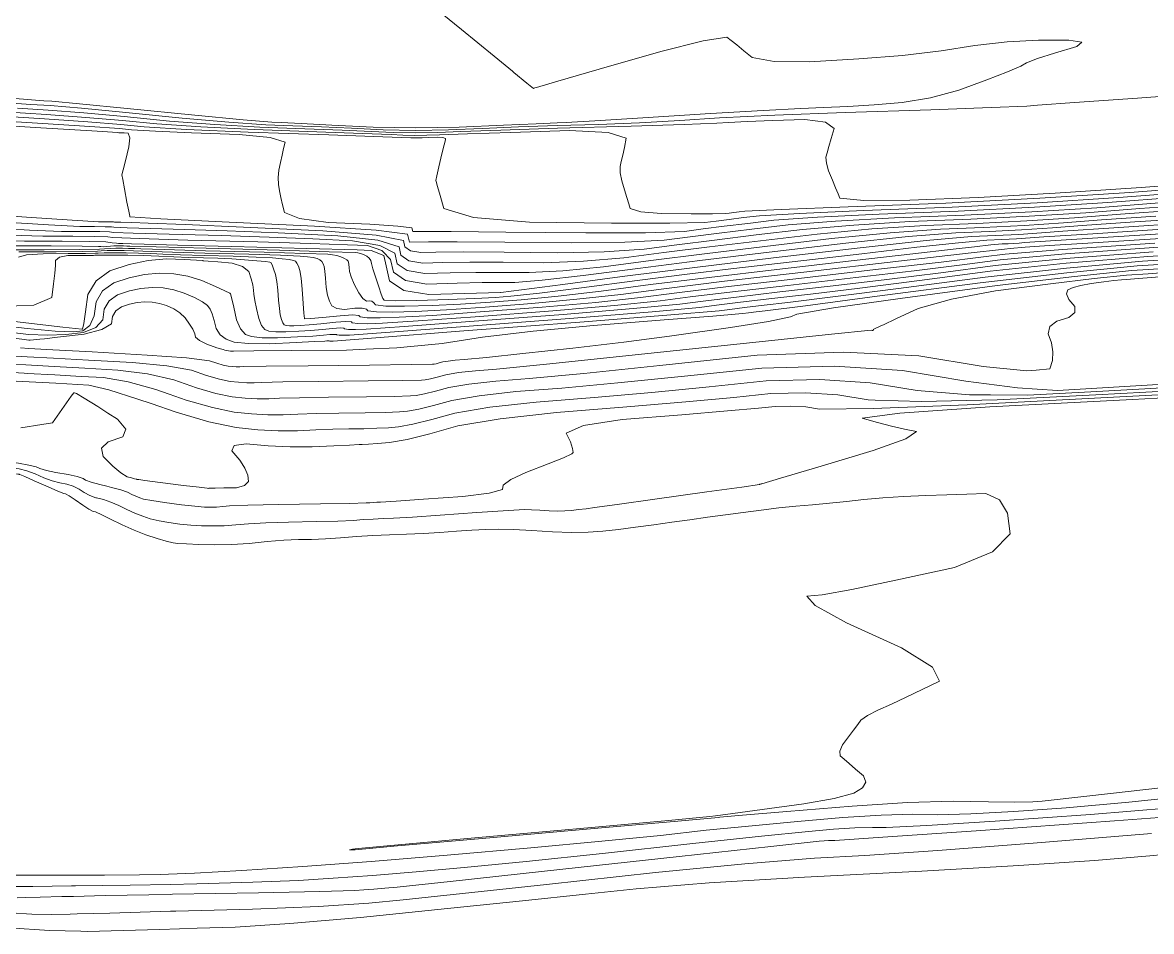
# Model space of a CAD drawing. Header units: inches. Extents: x 1337389 to 1347141, y 407035 to 414577.
# Drawn here: x 1345074 to 1345769, y 408722 to 409281 of the extents above; entities that cross this region are included whole.
import ezdxf

# ---------------------------------------------------------------- set-up
doc = ezdxf.new("R2010")
doc.units = ezdxf.units.IN
doc.header["$MEASUREMENT"] = 0
doc.layers.add('Topo', color=7, linetype='Continuous', lineweight=15, true_color=0x459900)

msp = doc.modelspace()

# ---------------------------------------------------------------- linework, layer by layer
at = {"layer": 'Topo'}
msp.add_line((1345104.106, 408749.5551, 730), (1345080.4029, 408749.3249, 730), dxfattribs=at)
for points, elevation in [([(1345255.8259, 409348.3272), (1345279.796, 409328.792), (1345315.999, 409299.238), (1345344.138, 409276.25), (1345364.213, 409259.8261), (1345375.4361, 409250.614)], 885), ([(1345375.4361, 409250.614), (1345376.2239, 409249.967), (1345384.2439, 409243.385), (1345388.2729, 409240.0821), (1345388.311, 409240.056), (1345388.632, 409240.1498), (1345389.2381, 409240.364), (1345390.1261, 409240.6982), (1345403.328, 409244.5359), (1345428.842, 409251.8791), (1345466.669, 409262.726), (1345492.8031, 409269.2898), (1345507.2441, 409271.5702), (1345509.9929, 409269.5669), (1345513.5281, 409266.8069), (1345517.8499, 409263.2901), (1345522.9581, 409259.0171), (1345536.4249, 409256.743), (1345558.252, 409256.4689), (1345588.4379, 409258.1929), (1345615.4239, 409260.4339), (1345639.21, 409263.1918), (1345659.7959, 409266.4667), (1345679.7529, 409268.6608), (1345699.0799, 409269.777), (1345717.779, 409269.8128), (1345725.6379, 409268.503), (1345722.657, 409265.848), (1345708.8351, 409261.847), (1345698.4709, 409258.4989), (1345691.564, 409255.8041), (1345688.1139, 409253.7609), (1345680.03, 409250.2901), (1345667.3118, 409245.389), (1345649.961, 409239.0601), (1345632.6101, 409234.394), (1345615.2609, 409231.3927), (1345597.9131, 409230.0561), (1345581.7259, 409229.0121), (1345566.7, 409228.2621), (1345552.8361, 409227.804), (1345529.706, 409226.599), (1345497.313, 409224.645), (1345455.654, 409221.942), (1345426.025, 409220.0859), (1345408.4252, 409219.0772), (1345402.8549, 409218.9139), (1345390.0318, 409218.3789), (1345369.958, 409217.4718), (1345342.632, 409216.1919), (1345315.908, 409215.7749), (1345289.7868, 409216.2201), (1345264.268, 409217.528), (1345245.3592, 409218.4669), (1345233.0581, 409219.0371), (1345227.3669, 409219.2381), (1345209.704, 409220.758), (1345180.0671, 409223.5949), (1345138.4571, 409227.7522), (1345109.1023, 409230.6222), (1345092.0031, 409232.2069), (1345087.158, 409232.507), (1345069.5261, 409233.869)], 885), ([(1345815.197, 409238.1641), (1345760.0311, 409234.1867), (1345721.0911, 409231.3699), (1345698.3759, 409229.711), (1345691.886, 409229.2111), (1345669.9998, 409228.2979), (1345632.7171, 409226.9731), (1345580.0379, 409225.2362), (1345536.7512, 409223.548), (1345502.8559, 409221.9089), (1345478.354, 409220.3199), (1345453.5447, 409219.012), (1345428.429, 409217.987), (1345403.006, 409217.2441), (1345379.1319, 409216.4241), (1345356.806, 409215.528), (1345336.029, 409214.5551), (1345315.7089, 409214.238), (1345295.848, 409214.5759), (1345276.4449, 409215.5711), (1345257.954, 409216.43), (1345240.3771, 409217.1539), (1345223.7121, 409217.742), (1345201.008, 409219.2931), (1345172.2649, 409221.8049), (1345137.481, 409225.28), (1345110.3538, 409227.8389), (1345090.882, 409229.4839), (1345079.067, 409230.214), (1345058.7991, 409231.7008)], 880), ([(1345808.6541, 409180.1589), (1345755.336, 409176.037), (1345699.789, 409172.518), (1345642.0139, 409169.6039), (1345582.0101, 409167.2941), (1345540.8189, 409165.613), (1345518.4409, 409164.5621), (1345514.8759, 409164.141), (1345511.654, 409163.749), (1345508.7739, 409163.388), (1345506.237, 409163.0561), (1345498.424, 409162.8992), (1345485.334, 409162.918), (1345466.9671, 409163.1111), (1345454.453, 409164.2081), (1345447.7928, 409166.2078), (1345446.986, 409169.112), (1345445.856, 409172.9279), (1345444.404, 409177.656), (1345442.6291, 409183.2979), (1345441.695, 409188.08), (1345441.6041, 409192.004), (1345442.3538, 409195.0681), (1345443.2461, 409199.004), (1345444.2811, 409203.812), (1345445.4569, 409209.4911), (1345434.1912, 409212.9251), (1345410.4829, 409214.1129), (1345374.333, 409213.057), (1345347.6731, 409212.2331), (1345330.502, 409211.641), (1345322.822, 409211.281), (1345315.3111, 409211.1639), (1345307.9701, 409211.2889), (1345300.7969, 409211.656), (1345283.145, 409212.356), (1345255.0138, 409213.3869), (1345216.402, 409214.7509), (1345183.618, 409216.363), (1345156.6601, 409218.225), (1345135.53, 409220.3351), (1345112.8571, 409222.2729), (1345088.642, 409224.038), (1345062.8858, 409225.629)], 870), ([(1345820.4769, 409183.651), (1345762.1509, 409179.141), (1345709.289, 409175.5969), (1345661.8921, 409173.0169), (1345619.9601, 409171.4029), (1345591.619, 409171.234), (1345576.8681, 409172.5101), (1345575.7078, 409175.2308), (1345574.1561, 409178.9609), (1345572.212, 409183.699), (1345569.8739, 409189.446), (1345568.5619, 409194.1679), (1345568.2749, 409197.8669), (1345569.012, 409200.5412), (1345570.1011, 409204.368), (1345571.541, 409209.347), (1345573.3309, 409215.4768), (1345567.9281, 409219.3471), (1345555.3301, 409220.9551), (1345535.538, 409220.303), (1345519.8951, 409219.709), (1345508.3999, 409219.173), (1345501.0539, 409218.6971), (1345481.0649, 409217.9382), (1345448.4329, 409216.897), (1345403.1581, 409215.5739), (1345368.232, 409214.47), (1345343.654, 409213.5841), (1345329.426, 409212.918), (1345315.5101, 409212.7011), (1345301.9091, 409212.933), (1345288.621, 409213.614), (1345270.55, 409214.3929), (1345247.6951, 409215.2711), (1345220.057, 409216.2469), (1345192.3131, 409217.828), (1345164.4621, 409220.015), (1345136.5051, 409222.8069), (1345111.6051, 409225.0559), (1345089.7621, 409226.761), (1345070.9759, 409227.9221)], 875), ([(1345312.0409, 409145.434), (1345310.922, 409150.3798), (1345291.63, 409152.894), (1345253.6059, 409155.4469), (1345196.8499, 409158.041), (1345158.9802, 409159.91), (1345139.9958, 409161.053), (1345139.8981, 409161.471), (1345139.311, 409164.505), (1345138.233, 409170.1532), (1345136.6661, 409178.4171), (1345135.6319, 409183.9809), (1345135.1328, 409186.8451), (1345135.167, 409187.0089), (1345135.8971, 409189.9339), (1345137.323, 409195.621), (1345139.446, 409204.07), (1345140.0089, 409209.732), (1345139.014, 409212.6078), (1345136.459, 409212.699), (1345134.5392, 409212.7797), (1345133.2531, 409212.8539), (1345132.6022, 409212.9189), (1345116.612, 409213.9239), (1345085.2821, 409215.868), (1345038.6131, 409218.7519)], 855), ([(1345314.0711, 409152.0039), (1345313.565, 409154.2431), (1345304.8309, 409155.3809), (1345287.617, 409156.537), (1345261.923, 409157.7121), (1345244.4191, 409160.0949), (1345235.1041, 409163.6861), (1345233.9799, 409168.487), (1345232.9851, 409172.9819), (1345232.119, 409177.1728), (1345231.382, 409181.0579), (1345231.2241, 409185.2452), (1345231.6449, 409189.734), (1345232.6451, 409194.525), (1345233.6319, 409198.9941), (1345234.606, 409203.1411), (1345235.5671, 409206.9657), (1345226.43, 409209.861), (1345207.196, 409211.8261), (1345177.8649, 409212.8621), (1345155.818, 409213.8011), (1345141.056, 409214.6441), (1345133.578, 409215.3908), (1345115.36, 409216.7069), (1345086.402, 409218.5909), (1345046.7039, 409221.0441)], 860), ([(1345796.8309, 409176.667), (1345748.521, 409172.932), (1345698.1911, 409169.744), (1345645.8429, 409167.1028), (1345591.475, 409165.0101), (1345551.9629, 409163.228), (1345527.3081, 409161.7588), (1345517.5081, 409160.6009), (1345508.651, 409159.5251), (1345500.7349, 409158.531), (1345493.761, 409157.6191), (1345472.283, 409157.1879), (1345436.2999, 409157.2391), (1345385.812, 409157.7709), (1345351.4149, 409160.786), (1345333.1059, 409166.284), (1345330.8879, 409174.2652), (1345329.3493, 409179.776), (1345328.489, 409182.8179), (1345328.309, 409183.3899), (1345328.8351, 409186.4092), (1345330.067, 409191.8771), (1345332.0042, 409199.792), (1345333.353, 409205.3469), (1345334.1151, 409208.5429), (1345334.2878, 409209.3798), (1345332.628, 409209.8861), (1345329.1353, 409210.061), (1345323.809, 409209.9061), (1345319.881, 409209.7837), (1345317.3508, 409209.6969), (1345316.2188, 409209.6439), (1345315.1119, 409209.627), (1345314.0311, 409209.645), (1345312.9741, 409209.699), (1345295.741, 409210.3189), (1345262.3317, 409211.5041), (1345212.7471, 409213.255), (1345174.9219, 409214.8981), (1345148.8582, 409216.4341), (1345134.5541, 409217.863), (1345114.109, 409219.4899), (1345087.5219, 409221.314), (1345054.7951, 409223.3372)], 865), ([(1345773.185, 409169.683), (1345734.8911, 409166.7219), (1345694.996, 409164.195), (1345653.5009, 409162.102), (1345610.405, 409160.443), (1345574.251, 409158.459), (1345545.0409, 409156.1519), (1345522.773, 409153.521), (1345502.645, 409151.076), (1345484.6569, 409148.817), (1345468.8089, 409146.744), (1345444.5481, 409145.5069), (1345411.8741, 409145.105), (1345370.7861, 409145.538), (1345341.4331, 409145.767), (1345323.8131, 409145.792), (1345312.0409, 409145.434)], 855), ([(1345785.0079, 409173.1749), (1345741.7059, 409169.827), (1345696.594, 409166.9689), (1345649.672, 409164.6031), (1345600.94, 409162.7258), (1345563.1069, 409160.844), (1345536.174, 409158.9557), (1345520.14, 409157.061), (1345505.6479, 409155.3), (1345492.6961, 409153.6739), (1345481.2851, 409152.1819), (1345457.2551, 409151.3599), (1345420.6049, 409151.2091), (1345371.3348, 409151.7278), (1345337.6, 409152.047), (1345319.4009, 409152.1661), (1345314.0711, 409152.0039)], 860), ([(1345797.004, 409168.7631), (1345761.3619, 409166.191), (1345728.076, 409163.6169), (1345693.399, 409161.421), (1345657.33, 409159.601), (1345619.87, 409158.1589), (1345585.396, 409156.0749), (1345553.907, 409153.3489), (1345525.4047, 409149.9811), (1345499.642, 409146.851), (1345476.6179, 409143.96), (1345456.333, 409141.3071), (1345431.841, 409139.654), (1345403.1429, 409139.0012), (1345370.238, 409139.3481), (1345345.2648, 409139.4867), (1345328.2249, 409139.418), (1345319.117, 409139.1411), (1345312.757, 409140.2311), (1345309.144, 409142.6899), (1345308.2781, 409146.5169), (1345291.457, 409149.8101), (1345258.6791, 409152.571), (1345209.9451, 409154.798), (1345174.1351, 409156.3722), (1345151.249, 409157.293), (1345141.288, 409157.561), (1345134.4051, 409157.7679), (1345130.6019, 409157.916), (1345129.879, 409158.0042), (1345127.978, 409158.0663), (1345124.9001, 409158.102), (1345120.6451, 409158.1129), (1345104.4621, 409159.0609), (1345076.352, 409160.945), (1345036.3139, 409163.7658)], 850), ([(1345784.077, 409165.1559), (1345749.539, 409162.6989), (1345721.2608, 409160.5129), (1345691.8011, 409158.6459), (1345661.1589, 409157.1009), (1345629.335, 409155.876), (1345596.5398, 409153.6911), (1345562.774, 409150.5461), (1345528.0371, 409146.4411), (1345496.6389, 409142.6269), (1345468.5791, 409139.1029), (1345443.8569, 409135.8701), (1345419.135, 409133.8012), (1345394.412, 409132.8969), (1345369.6891, 409133.158), (1345349.0969, 409133.2069), (1345332.637, 409133.043), (1345320.308, 409132.668), (1345311.6981, 409134.145), (1345306.8071, 409137.4729), (1345305.6351, 409142.6541), (1345292.6568, 409146.6652), (1345267.874, 409149.506), (1345231.2839, 409151.1779), (1345199.8989, 409152.481), (1345173.7201, 409153.414), (1345152.7449, 409153.9781), (1345138.2552, 409154.415), (1345130.2479, 409154.726), (1345128.7252, 409154.9101), (1345124.7229, 409155.0409), (1345118.2431, 409155.118), (1345109.2841, 409155.141), (1345089.9038, 409156.101), (1345060.1038, 409157.9979)], 845), ([(1345771.1501, 409161.5479), (1345737.716, 409159.207), (1345714.4461, 409157.4079), (1345690.2028, 409155.8718), (1345664.9879, 409154.6001), (1345638.7998, 409153.592), (1345607.6841, 409151.3059), (1345571.6411, 409147.7422), (1345530.669, 409142.9008), (1345493.6362, 409138.4019), (1345460.5389, 409134.246), (1345431.3809, 409130.433), (1345406.4279, 409127.9479), (1345385.6809, 409126.7931), (1345369.1399, 409126.968), (1345352.93, 409126.926), (1345337.0492, 409126.6689), (1345321.4989, 409126.1961), (1345310.6391, 409128.059), (1345304.4711, 409132.2569), (1345302.9918, 409138.79), (1345293.858, 409143.5189), (1345277.068, 409146.4411), (1345252.622, 409147.559), (1345225.6629, 409148.59), (1345196.1899, 409149.5349), (1345164.2032, 409150.395), (1345142.1041, 409151.0609), (1345129.8932, 409151.535), (1345127.5708, 409151.8172), (1345121.4679, 409152.016), (1345111.5851, 409152.1331), (1345097.922, 409152.1681), (1345078.1691, 409152.942), (1345052.3268, 409154.4528)], 840), ([(1345804.6191, 409160.9771), (1345758.2232, 409157.9401), (1345725.8931, 409155.715), (1345707.6311, 409154.3029), (1345688.606, 409153.0979), (1345668.817, 409152.1), (1345648.265, 409151.3079), (1345618.828, 409148.9221), (1345580.5069, 409144.9389), (1345533.3011, 409139.3609), (1345490.6329, 409134.178), (1345452.4999, 409129.389), (1345418.9052, 409124.9951), (1345393.7221, 409122.0961), (1345376.95, 409120.6901), (1345368.5918, 409120.7778), (1345356.762, 409120.646), (1345341.461, 409120.2951), (1345322.69, 409119.7239), (1345309.5811, 409121.972), (1345302.134, 409127.04), (1345300.349, 409134.927), (1345295.581, 409139.8361), (1345295.1072, 409140.3239), (1345295.0592, 409140.373), (1345286.2631, 409143.3771), (1345273.961, 409143.939), (1345251.4271, 409144.6991), (1345218.6602, 409145.6559), (1345175.6601, 409146.812), (1345145.9532, 409147.708), (1345129.5391, 409148.3447), (1345126.4158, 409148.7231), (1345118.2132, 409148.9909), (1345104.9269, 409149.1491), (1345086.56, 409149.1962), (1345066.4351, 409149.7819)], 835), ([(1345288.4666, 409140.4995), (1345296.26, 409137.2269), (1345297.7059, 409131.0638), (1345299.797, 409121.8229), (1345308.522, 409115.8859), (1345323.88, 409113.252), (1345345.8729, 409113.921), (1345360.594, 409114.366), (1345368.0431, 409114.5881), (1345368.2198, 409114.586), (1345381.0151, 409116.2431), (1345406.4289, 409119.558), (1345444.4611, 409124.5321), (1345487.6301, 409129.9529), (1345535.9339, 409135.8209), (1345589.3739, 409142.1359), (1345629.972, 409146.537), (1345657.73, 409149.0249), (1345672.6459, 409149.5989), (1345687.008, 409150.3242), (1345700.8159, 409151.1981), (1345714.0711, 409152.2229), (1345745.2959, 409154.3321), (1345794.492, 409157.5248)], 830), ([(1345056.5329, 409140.728), (1345087.335, 409140.8249), (1345108.918, 409140.9901), (1345121.282, 409141.2231), (1345124.426, 409141.5231), (1345127.8269, 409141.7168), (1345131.4849, 409141.804), (1345135.3997, 409141.784), (1345139.242, 409141.714), (1345143.0122, 409141.5951), (1345146.71, 409141.424), (1345161.2109, 409140.9859), (1345186.5171, 409140.278), (1345222.6271, 409139.3021), (1345247.6999, 409138.5671), (1345261.737, 409138.0728), (1345264.736, 409137.82), (1345267.4419, 409137.317), (1345269.855, 409136.5629), (1345271.9759, 409135.5602), (1345273.4651, 409134.6531), (1345274.3249, 409133.8431), (1345274.5541, 409133.1299), (1345274.762, 409131.8429), (1345274.9491, 409129.9828), (1345275.1149, 409127.5491), (1345276.169, 409124.146), (1345278.1109, 409119.7741), (1345280.941, 409114.4319), (1345283.434, 409110.9349), (1345285.5921, 409109.2829), (1345287.412, 409109.474), (1345288.946, 409109.147), (1345290.1919, 409108.2999), (1345291.1516, 409106.9329), (1345297.4231, 409106.192), (1345309.0071, 409106.076), (1345325.9032, 409106.585), (1345343.502, 409107.4139), (1345361.804, 409108.5621), (1345380.809, 409110.029), (1345403.562, 409112.326), (1345430.0638, 409115.4521), (1345460.3142, 409119.408), (1345496.3341, 409123.8509), (1345538.1229, 409128.782), (1345585.6809, 409134.199), (1345621.8061, 409138.3341), (1345646.4981, 409141.1839), (1345659.757, 409142.7509), (1345669.8109, 409143.8419), (1345676.66, 409144.4579), (1345680.3039, 409144.5979), (1345683.8132, 409144.7751), (1345687.187, 409144.9891), (1345690.4251, 409145.2389), (1345719.4419, 409147.116), (1345774.2379, 409150.6201)], 820), ([(1345810.6761, 409150.1321), (1345761.182, 409146.9869), (1345726.1891, 409144.77), (1345705.6971, 409143.4821), (1345690.862, 409142.469), (1345681.6849, 409141.732), (1345678.164, 409141.27), (1345655.826, 409138.6851), (1345614.6691, 409133.9759), (1345554.6939, 409127.144), (1345505.9509, 409121.444), (1345468.439, 409116.8749), (1345442.1592, 409113.4382), (1345415.101, 409110.4109), (1345387.267, 409107.7921), (1345358.656, 409105.5829), (1345334.8212, 409103.9668), (1345315.7629, 409102.944), (1345301.482, 409102.5131), (1345291.69, 409102.612), (1345286.389, 409103.2381), (1345285.5779, 409104.3932), (1345282.9231, 409104.9399), (1345278.424, 409104.88), (1345272.081, 409104.2122), (1345267.352, 409104.7091), (1345264.2391, 409106.3729), (1345262.74, 409109.202), (1345261.612, 409112.9708), (1345260.8551, 409117.6811), (1345260.47, 409123.3309), (1345260.035, 409127.65), (1345259.552, 409130.6369), (1345259.0211, 409132.294), (1345258.1371, 409133.6491), (1345256.9, 409134.7018), (1345255.3119, 409135.4532), (1345252.7498, 409136.081), (1345249.215, 409136.5858), (1345244.7061, 409136.9661), (1345232.6841, 409137.463), (1345213.1479, 409138.0781), (1345186.0979, 409138.809), (1345166.217, 409139.3808), (1345153.505, 409139.7952), (1345147.961, 409140.0501), (1345142.308, 409140.23), (1345136.5461, 409140.335), (1345130.6759, 409140.3639), (1345125.978, 409140.3089), (1345122.452, 409140.1692), (1345120.098, 409139.9441), (1345110.8421, 409139.7701), (1345094.6829, 409139.646), (1345071.6219, 409139.5739)], 815), ([(1345374.35, 409112.2659), (1345392.022, 409114.2409), (1345417.9688, 409117.4661), (1345452.189, 409121.9408), (1345482.804, 409125.8129), (1345509.8141, 409129.083), (1345533.218, 409131.7491), (1345560.076, 409134.856), (1345590.387, 409138.4051), (1345624.151, 409142.394), (1345649.754, 409145.1729), (1345667.1949, 409146.7408), (1345676.4748, 409147.098), (1345685.411, 409147.5491), (1345694.0009, 409148.0931), (1345702.2479, 409148.731), (1345732.3688, 409150.724), (1345784.365, 409154.0719)], 825), ([(1345054.7, 409146.6229), (1345075.1992, 409146.223), (1345098.2699, 409146.1642), (1345114.9549, 409145.966), (1345125.2549, 409145.6308), (1345129.1689, 409145.157), (1345131.781, 409144.8411), (1345133.1044, 409144.6834), (1345135.7329, 409144.6132), (1345140.9559, 409144.4709), (1345148.7878, 409144.26), (1345169.401, 409143.705), (1345202.794, 409142.8069), (1345248.968, 409141.5669), (1345279.8029, 409140.7369), (1345288.4666, 409140.4995)], 830), ([(1345059.8531, 409105.9611), (1345080.86, 409106.8609), (1345091.9501, 409111.4751), (1345093.1211, 409119.803), (1345093.8937, 409126.3669), (1345094.2679, 409131.168), (1345094.2441, 409134.2043), (1345096.755, 409136.2361), (1345101.799, 409137.264), (1345109.3781, 409137.2881), (1345114.6881, 409137.3291), (1345117.73, 409137.3859), (1345118.504, 409137.4602), (1345122.2799, 409137.4929), (1345129.0581, 409137.485), (1345138.8391, 409137.4351), (1345148.4381, 409137.2609), (1345157.8571, 409136.961), (1345167.094, 409136.5359), (1345176.2291, 409136.172), (1345185.2601, 409135.8701), (1345194.188, 409135.629), (1345202.65, 409135.256), (1345210.644, 409134.7518), (1345218.1719, 409134.1171), (1345223.3651, 409133.6109), (1345226.2237, 409133.2341), (1345226.75, 409132.9849), (1345227.4789, 409131.6389), (1345228.4121, 409129.1938), (1345229.549, 409125.6522), (1345230.4472, 409121.2389), (1345231.1061, 409115.9551), (1345231.527, 409109.8001), (1345232.0212, 409104.7459), (1345232.5891, 409100.7939), (1345233.2311, 409097.9429), (1345234.037, 409095.9111), (1345235.007, 409094.6979), (1345236.1411, 409094.3029), (1345238.1379, 409094.0981), (1345240.9978, 409094.081), (1345244.7219, 409094.254), (1345250.2479, 409094.69), (1345257.576, 409095.3891), (1345266.7059, 409096.35), (1345272.9641, 409096.7469), (1345276.35, 409096.5801), (1345276.864, 409095.8482), (1345280.225, 409095.4511), (1345286.431, 409095.388), (1345295.4839, 409095.6609), (1345317.4609, 409097.0742), (1345352.3609, 409099.6269), (1345400.184, 409103.319), (1345438.1801, 409106.5802), (1345466.3491, 409109.4099), (1345484.6901, 409111.8088), (1345510.8689, 409114.9968), (1345544.8871, 409118.9749), (1345586.743, 409123.7429), (1345622.4609, 409127.9479), (1345652.042, 409131.5882), (1345675.4849, 409134.6642), (1345715.7471, 409138.2631), (1345772.8269, 409142.3851)], 805), ([(1345063.8369, 409143.2511), (1345091.6119, 409143.1789), (1345110.59, 409143.076), (1345120.7721, 409142.9401), (1345122.158, 409142.7722), (1345123.8369, 409142.7327), (1345125.8071, 409142.8211), (1345128.0711, 409143.0371), (1345130.233, 409143.1779), (1345132.2939, 409143.244), (1345134.254, 409143.2339), (1345136.177, 409143.1989), (1345138.0641, 409143.1389), (1345139.9151, 409143.0539), (1345156.2061, 409142.59), (1345186.936, 409141.7482), (1345232.1071, 409140.526), (1345262.7169, 409139.67), (1345278.7678, 409139.1799), (1345280.257, 409139.0539), (1345281.9252, 409138.651), (1345283.7709, 409137.9711), (1345285.7941, 409137.0128), (1345287.2819, 409135.7631), (1345288.2339, 409134.2199), (1345288.65, 409132.3838), (1345289.6001, 409129.0729), (1345291.0841, 409124.2861), (1345293.102, 409118.0231), (1345294.6581, 409113.547), (1345295.7529, 409110.8571), (1345296.3882, 409109.954), (1345303.314, 409109.548), (1345316.5319, 409109.6381), (1345336.042, 409110.2262), (1345352.1819, 409110.8599), (1345364.951, 409111.5401), (1345374.35, 409112.2659)], 825), ([(1345071.4071, 409136.299), (1345076.5019, 409137.6958), (1345086.71, 409138.4191), (1345102.0302, 409138.467), (1345112.7649, 409138.5489), (1345118.914, 409138.6652), (1345120.478, 409138.8141), (1345124.1291, 409138.901), (1345129.8673, 409138.9239), (1345137.6929, 409138.885), (1345145.3729, 409138.7449), (1345152.9091, 409138.5051), (1345160.2991, 409138.166), (1345171.2231, 409137.7771), (1345185.6792, 409137.339), (1345203.6679, 409136.8528), (1345217.667, 409136.3601), (1345227.6749, 409135.8591), (1345233.6929, 409135.3509), (1345238.057, 409134.8463), (1345240.768, 409134.3441), (1345241.825, 409133.8431), (1345242.808, 409132.6439), (1345243.7161, 409130.7439), (1345244.5507, 409128.145), (1345245.309, 409123.4559), (1345245.99, 409116.6779), (1345246.5962, 409107.8119), (1345247.0551, 409101.795), (1345247.369, 409098.629), (1345247.5359, 409098.3131), (1345251.2699, 409098.4841), (1345258.5699, 409099.141), (1345269.4359, 409100.2861), (1345276.9012, 409100.7342), (1345280.9639, 409100.486), (1345281.6269, 409099.5429), (1345285.9571, 409099.031), (1345293.9561, 409098.9511), (1345305.624, 409099.3021), (1345326.141, 409100.5201), (1345355.508, 409102.6049), (1345393.726, 409105.5562), (1345426.641, 409108.4961), (1345454.2543, 409111.4239), (1345476.5639, 409114.3421), (1345508.4099, 409118.2199), (1345549.7909, 409123.0601), (1345600.7061, 409128.8601), (1345639.1429, 409133.316), (1345665.1031, 409136.4289), (1345678.5851, 409138.1978), (1345713.7321, 409141.0221), (1345770.5429, 409144.8989)], 810), ([(1345769.567, 409139.5219), (1345715.915, 409135.3891), (1345672.386, 409131.13), (1345638.9811, 409126.747), (1345605.779, 409122.5791), (1345572.78, 409118.627), (1345539.9833, 409114.8908), (1345513.3279, 409111.7741), (1345492.8151, 409109.276), (1345478.4441, 409107.3959), (1345449.7201, 409104.665), (1345406.6429, 409101.0831), (1345349.213, 409096.6481), (1345308.7801, 409093.627), (1345285.3449, 409092.0203), (1345278.9061, 409091.8261), (1345274.4919, 409091.8702), (1345272.1019, 409092.153), (1345271.736, 409092.6729), (1345269.3279, 409092.7921), (1345264.877, 409092.51), (1345258.3838, 409091.8261), (1345251.3941, 409091.2469), (1345243.9071, 409090.7724), (1345235.923, 409090.401), (1345229.7899, 409090.436), (1345225.5092, 409090.8761), (1345223.078, 409091.7219), (1345220.9979, 409094.323), (1345219.2698, 409098.6799), (1345217.8939, 409104.792), (1345216.918, 409109.7299), (1345216.341, 409113.494), (1345216.1642, 409116.0842), (1345215.575, 409119.2769), (1345214.5751, 409123.075), (1345213.1621, 409127.4761), (1345209.276, 409130.6531), (1345202.9161, 409132.6053), (1345194.0831, 409133.3338), (1345188.1349, 409133.8458), (1345185.073, 409134.14), (1345184.8959, 409134.2178), (1345181.101, 409134.4359), (1345173.6871, 409134.7949), (1345162.656, 409135.2941), (1345151.3111, 409134.306), (1345139.651, 409131.83), (1345127.6769, 409127.8661), (1345119.2008, 409121.688), (1345114.2231, 409113.2971), (1345112.743, 409102.691), (1345111.6201, 409095.6041), (1345110.8532, 409092.0359), (1345110.444, 409091.9861), (1345098.7992, 409093.2961), (1345075.9182, 409095.9661), (1345041.8019, 409099.995)], 800), ([(1345819.9622, 409140.0308), (1345766.3071, 409136.6593), (1345716.0819, 409132.514), (1345669.2861, 409127.596), (1345625.9199, 409121.906), (1345589.0968, 409117.2099), (1345558.8161, 409113.5111), (1345535.0789, 409110.8069), (1345515.7869, 409108.551), (1345500.94, 409106.7419), (1345490.5389, 409105.382), (1345461.2591, 409102.7501), (1345413.1011, 409098.846), (1345346.0649, 409093.6701), (1345300.1, 409090.181), (1345275.2051, 409088.3791), (1345271.381, 409088.263), (1345268.7588, 409088.2899), (1345267.339, 409088.4572), (1345267.1218, 409088.767), (1345265.692, 409088.837), (1345263.048, 409088.67), (1345259.192, 409088.263), (1345252.5388, 409087.8031), (1345243.0909, 409087.289), (1345230.8479, 409086.7198), (1345221.4431, 409086.774), (1345214.877, 409087.4491), (1345211.1491, 409088.7458), (1345208.0839, 409092.1829), (1345205.683, 409097.7599), (1345203.945, 409105.4771), (1345202.6768, 409110.7729), (1345201.878, 409113.649), (1345201.5469, 409114.104), (1345198.5169, 409115.642), (1345192.786, 409118.2618), (1345184.3551, 409121.9659), (1345175.778, 409124.5689), (1345167.0552, 409126.071), (1345158.186, 409126.4721), (1345149.0639, 409125.677), (1345139.689, 409123.6871), (1345130.0621, 409120.5001), (1345123.2471, 409115.533), (1345119.2441, 409108.786), (1345118.0538, 409100.2589), (1345115.3651, 409094.343), (1345111.177, 409091.0389), (1345105.4899, 409090.347), (1345094.041, 409090.79), (1345076.8289, 409092.368), (1345053.855, 409095.0818)], 795), ([(1345065.907, 409090.168), (1345077.7401, 409088.77), (1345089.2831, 409088.283), (1345100.537, 409088.707), (1345111.501, 409090.042), (1345119.1108, 409093.0821), (1345123.3658, 409097.826), (1345124.266, 409104.2751), (1345127.293, 409109.3769), (1345132.447, 409113.134), (1345139.7272, 409115.5439), (1345146.817, 409117.0489), (1345153.7159, 409117.65), (1345160.4229, 409117.347), (1345167.02, 409116.2111), (1345173.5061, 409114.242), (1345179.882, 409111.442), (1345184.6451, 409108.8679), (1345187.795, 409106.5221), (1345189.3331, 409104.4041), (1345190.727, 409101.3501), (1345191.978, 409097.3631), (1345193.0859, 409092.441), (1345195.5001, 409088.5771), (1345199.2199, 409085.7708), (1345204.2451, 409084.0219), (1345213.096, 409083.112), (1345225.7731, 409083.0398), (1345242.2763, 409083.8061), (1345253.685, 409084.3601), (1345259.999, 409084.7011), (1345261.219, 409084.8291), (1345262.0559, 409084.8821), (1345262.508, 409084.8601), (1345262.5769, 409084.762), (1345263.0259, 409084.709), (1345263.8559, 409084.7011), (1345265.0659, 409084.7369), (1345291.42, 409086.734), (1345342.918, 409090.6909), (1345419.5599, 409096.609), (1345472.7979, 409100.8351), (1345502.6339, 409103.368), (1345509.065, 409104.209), (1345518.2459, 409105.327), (1345530.1749, 409106.7219), (1345544.8529, 409108.3938), (1345572.4139, 409111.842), (1345612.8589, 409117.0641), (1345666.1871, 409124.062), (1345716.2491, 409129.639), (1345763.0469, 409133.7961), (1345806.58, 409136.5321)], 790), ([(1345793.197, 409133.0333), (1345759.787, 409130.9328), (1345716.417, 409126.765), (1345663.087, 409120.528), (1345599.7981, 409112.2229), (1345555.732, 409106.4732), (1345530.89, 409103.278), (1345525.271, 409102.638), (1345520.7051, 409102.1039), (1345517.1909, 409101.6759), (1345514.7289, 409101.3539), (1345498.604, 409100.0209), (1345468.8151, 409097.6769), (1345425.364, 409094.322), (1345388.0891, 409090.8021), (1345356.9899, 409087.116), (1345332.0671, 409083.2639), (1345304.1767, 409080.6131), (1345285.2941, 409079.726)], 785), ([(1345779.815, 409129.5341), (1345756.5271, 409128.0701), (1345721.1259, 409124.486), (1345673.6131, 409118.7822), (1345613.9881, 409110.958), (1345572.9381, 409105.1419), (1345550.463, 409101.3349), (1345546.5621, 409099.5371), (1345532.9112, 409096.7561), (1345509.5099, 409092.9919), (1345476.3578, 409088.2448), (1345475.0761, 409088.0767)], 780), ([(1345802.76, 409128.8801), (1345766.4331, 409126.0351), (1345753.267, 409125.207), (1345733.252, 409123.181), (1345706.39, 409119.9561), (1345672.6799, 409115.533), (1345645.5849, 409110.4521), (1345625.1037, 409104.716), (1345611.238, 409098.3231), (1345603.6181, 409094.7849)], 775), ([(1345786.611, 409125.2881), (1345753.0509, 409122.5361), (1345750.007, 409122.3441), (1345745.378, 409121.8761), (1345739.1672, 409121.1299), (1345731.3721, 409120.1069), (1345725.106, 409118.9321), (1345720.37, 409117.6063), (1345717.1641, 409116.1268), (1345716.2728, 409113.6849), (1345717.6991, 409110.278), (1345721.441, 409105.9071), (1345721.454, 409102.237), (1345717.7369, 409099.2679), (1345710.2919, 409097.0012), (1345706.033, 409093.6201), (1345704.9621, 409089.124), (1345707.0779, 409083.5139), (1345707.961, 409078.05), (1345707.6091, 409072.7299), (1345706.0237, 409067.556), (1345697.6151, 409066.8241)], 770), ([(1345197.5151, 409079.439), (1345193.613, 409080.5951), (1345187.2909, 409082.795), (1345182.9162, 409084.9699), (1345180.49, 409087.1221), (1345180.011, 409089.249), (1345178.7771, 409091.928), (1345176.7869, 409095.1589), (1345174.0429, 409098.9411), (1345170.773, 409102.095), (1345166.978, 409104.6209), (1345162.657, 409106.5189), (1345158.262, 409107.853), (1345153.791, 409108.6229), (1345149.2449, 409108.8281), (1345144.5702, 409108.4209), (1345139.766, 409107.4011), (1345134.8311, 409105.7671), (1345131.3391, 409103.2219), (1345129.288, 409099.7642), (1345128.678, 409095.3939), (1345122.857, 409091.8209), (1345111.826, 409089.0457), (1345095.583, 409087.0681), (1345087.4281, 409086.1159)], 785), ([(1345603.6181, 409094.7849), (1345602.0118, 409094.04), (1345597.4261, 409091.867), (1345597.4799, 409091.8041), (1345597.4799, 409091.7511), (1345597.4269, 409091.708), (1345597.3189, 409091.6761), (1345597.258, 409091.6269), (1345597.2428, 409091.5619), (1345597.273, 409091.4819), (1345597.2859, 409091.4028), (1345597.2809, 409091.326), (1345597.258, 409091.2521), (1345597.0529, 409091.2337), (1345596.6668, 409091.273), (1345596.0981, 409091.3691), (1345571.6259, 409088.8821), (1345523.2509, 409083.8151), (1345450.973, 409076.1652), (1345398.4442, 409070.7229), (1345365.6619, 409067.489), (1345352.6268, 409066.461), (1345342.2001, 409065.2909), (1345334.379, 409063.9771), (1345329.165, 409062.5199), (1345324.9431, 409061.489), (1345321.7139, 409060.8831), (1345319.477, 409060.7028), (1345307.7761, 409060.4682), (1345286.612, 409060.178), (1345255.9831, 409059.8341), (1345234.0999, 409059.5299), (1345220.961, 409059.267), (1345216.5681, 409059.0451), (1345211.895, 409059.0639), (1345206.943, 409059.323), (1345201.7111, 409059.823), (1345195.1471, 409061.2241), (1345187.2498, 409063.5261), (1345178.0211, 409066.7292), (1345162.838, 409069.3731), (1345141.7002, 409071.4579), (1345114.6072, 409072.9841), (1345092.9989, 409074.1952), (1345076.876, 409075.0928), (1345066.238, 409075.6771)], 775), ([(1345087.4281, 409086.1159), (1345084.5251, 409085.7771), (1345078.6508, 409085.172), (1345077.9599, 409085.2541), (1345057.2171, 409088.2169), (1345045.525, 409089.892)], 785), ([(1345475.0761, 409088.0767), (1345444.0261, 409083.9971), (1345412.513, 409080.2501), (1345381.8181, 409077.0011), (1345359.531, 409074.6921), (1345345.6499, 409073.3211), (1345340.1751, 409072.89), (1345335.795, 409072.398), (1345332.51, 409071.846), (1345330.3198, 409071.234), (1345328.5471, 409070.801), (1345327.1911, 409070.5471), (1345326.251, 409070.4711), (1345313.0281, 409070.279), (1345287.5212, 409069.9701), (1345249.7299, 409069.5459), (1345223.828, 409069.227), (1345209.813, 409069.013), (1345207.6869, 409068.9061), (1345205.4249, 409068.915), (1345203.0279, 409069.04), (1345200.4959, 409069.282), (1345197.3189, 409069.9612), (1345193.4971, 409071.075), (1345189.0299, 409072.6251), (1345174.7641, 409074.2939), (1345150.6991, 409076.0821), (1345116.834, 409077.9891), (1345092.542, 409079.3551), (1345077.8209, 409080.1791), (1345072.6722, 409080.461)], 780), ([(1345285.2941, 409079.726), (1345273.319, 409079.163), (1345239.494, 409078.9119), (1345216.307, 409078.716), (1345203.7581, 409078.573), (1345201.846, 409078.4842), (1345198.4651, 409079.1579), (1345197.5151, 409079.439)], 785), ([(1345697.6151, 409066.8241), (1345691.796, 409066.318), (1345664.925, 409069.0169), (1345625.4112, 409075.6541), (1345579.1091, 409077.9661), (1345526.02, 409075.953), (1345466.143, 409069.616), (1345419.3611, 409064.8511), (1345385.673, 409061.656), (1345365.0801, 409060.0329), (1345348.605, 409058.1831), (1345336.2481, 409056.108), (1345328.009, 409053.8061), (1345321.3389, 409052.176), (1345316.2371, 409051.2191), (1345312.703, 409050.9339), (1345302.5238, 409050.6558), (1345285.7019, 409050.3862), (1345262.2359, 409050.1219), (1345244.372, 409049.8339), (1345232.1099, 409049.521), (1345225.4499, 409049.1838), (1345218.3659, 409049.213), (1345210.858, 409049.6061), (1345202.9261, 409050.364), (1345192.9751, 409052.4881), (1345181.0029, 409055.9779), (1345167.0121, 409060.8339), (1345150.9119, 409064.452), (1345132.7009, 409066.834), (1345112.3799, 409067.9778), (1345093.4558, 409069.0359), (1345075.9309, 409070.0069), (1345059.8039, 409070.8918)], 770), ([(1345053.3701, 409066.1081), (1345074.986, 409064.922), (1345076.8032, 409064.8219)], 765), ([(1345076.8032, 409064.8219), (1345093.914, 409063.877), (1345110.1519, 409062.9731), (1345123.7022, 409062.21), (1345138.9851, 409059.5319), (1345148.68, 409056.9152)], 765), ([(1345164.2061, 409052.092), (1345174.7571, 409048.43), (1345190.8029, 409043.7521), (1345204.141, 409040.9051), (1345214.7729, 409039.889), (1345224.8361, 409039.3619), (1345234.3309, 409039.3241), (1345243.2582, 409039.7749), (1345254.6439, 409040.1372), (1345268.489, 409040.41), (1345284.793, 409040.5931), (1345297.2731, 409040.8449), (1345305.9279, 409041.166), (1345310.7589, 409041.5562), (1345317.7349, 409042.864), (1345326.8539, 409045.092), (1345338.1161, 409048.2389), (1345355.009, 409051.0759), (1345377.532, 409053.6051), (1345405.6849, 409055.824), (1345440.2791, 409058.978), (1345481.313, 409063.067), (1345528.7878, 409068.092), (1345573.448, 409069.256), (1345615.293, 409066.5609), (1345654.3219, 409060.006), (1345686.1371, 409055.9341), (1345698.1662, 409055.1568)], 765), ([(1345046.9361, 409061.3239), (1345074.0421, 409059.836), (1345094.3711, 409058.7171), (1345107.9251, 409057.9671), (1345114.7031, 409057.5851), (1345127.059, 409054.6111), (1345144.9951, 409049.0431), (1345153.0392, 409046.2509)], 760), ([(1345153.0392, 409046.2509), (1345168.51, 409040.8821), (1345188.6311, 409035.0161), (1345205.3561, 409031.4459), (1345218.6869, 409030.1721), (1345231.306, 409029.5111), (1345243.2121, 409029.4632), (1345254.406, 409030.0289), (1345264.916, 409030.4411), (1345274.7421, 409030.6979), (1345283.884, 409030.8011), (1345292.0211, 409031.0341), (1345299.154, 409031.398), (1345305.2821, 409031.8921), (1345314.131, 409033.552), (1345325.6981, 409036.3779), (1345339.9849, 409040.369), (1345361.4138, 409043.9689), (1345389.9849, 409047.1761), (1345425.6971, 409049.991), (1345461.197, 409053.1051), (1345496.4831, 409056.518), (1345531.5571, 409060.23), (1345564.551, 409061.0899), (1345595.465, 409059.0991), (1345624.299, 409054.257), (1345656.5389, 409051.697), (1345669.447, 409051.5969)], 760), ([(1345698.1662, 409055.1568), (1345710.7369, 409054.345), (1345728.1239, 409055.2391), (1345748.736, 409056.484), (1345772.575, 409058.0799)], 765), ([(1345073.013, 409031.3389), (1345085.8911, 409033.378), (1345092.3289, 409034.3972), (1345093.7869, 409036.4499), (1345096.704, 409040.556), (1345101.0801, 409046.7153), (1345104.0051, 409050.831), (1345105.479, 409052.9059), (1345105.5029, 409052.9378), (1345105.5371, 409052.9589), (1345105.581, 409052.9682), (1345105.6372, 409052.965), (1345105.688, 409052.9622), (1345105.9641, 409052.8721), (1345106.4792, 409052.6939), (1345107.2479, 409052.4269), (1345111.829, 409049.6581), (1345120.222, 409044.3859), (1345126.4962, 409040.3888)], 755), ([(1345817.4809, 409051.9919), (1345756.8927, 409048.8361), (1345669.1311, 409044.325), (1345613.715, 409040.4599), (1345590.6449, 409037.2379), (1345599.9199, 409034.6611), (1345608.5561, 409032.4299), (1345616.5551, 409030.544), (1345623.9141, 409029.0049), (1345617.4788, 409024.601), (1345597.2491, 409017.3328), (1345563.2251, 409007.2), (1345540.397, 409000.4079), (1345528.7649, 408996.9571), (1345528.3299, 408996.846), (1345527.9622, 408996.7342), (1345527.6611, 408996.622), (1345527.4271, 408996.5081), (1345516.571, 408994.9468), (1345495.092, 408991.939), (1345462.9912, 408987.4819), (1345439.9138, 408984.2741), (1345425.8601, 408982.314), (1345420.8289, 408981.6029), (1345416.1291, 408981.017), (1345411.7599, 408980.5569), (1345407.722, 408980.222), (1345403.109, 408980.141), (1345397.9211, 408980.314), (1345392.1601, 408980.7421), (1345387.165, 408980.9919), (1345382.9371, 408981.0631), (1345379.4771, 408980.9571), (1345369.6692, 408980.3439), (1345353.514, 408979.2242), (1345331.0101, 408977.5981), (1345313.9, 408976.444), (1345302.1812, 408975.7631), (1345295.8541, 408975.5539), (1345289.6451, 408975.256), (1345283.5509, 408974.8681), (1345277.5749, 408974.3909), (1345267.9181, 408973.98), (1345254.582, 408973.6362), (1345237.5659, 408973.359), (1345223.6759, 408972.9252), (1345212.9111, 408972.334), (1345205.271, 408971.5869), (1345197.934, 408971.1421), (1345190.8979, 408970.9989), (1345184.1651, 408971.1569), (1345177.4341, 408971.5491), (1345170.7049, 408972.175), (1345163.9791, 408973.0338), (1345157.943, 408974.113), (1345152.598, 408975.4121), (1345147.9429, 408976.93), (1345143.1517, 408978.797), (1345138.2238, 408981.0129), (1345133.16, 408983.578), (1345128.3342, 408985.6308), (1345123.7471, 408987.171), (1345119.399, 408988.1991), (1345119.146, 408988.2909)], 745), ([(1345796.2199, 409052.9059), (1345737.477, 409049.808), (1345655.086, 409045.574), (1345597.345, 409043.224), (1345564.2519, 409042.758), (1345555.809, 409044.1758), (1345546.7561, 409044.7589), (1345537.0938, 409044.5071), (1345526.8229, 409043.42), (1345507.69, 409041.7269), (1345479.6952, 409039.4279), (1345442.837, 409036.5219), (1345419.105, 409032.764), (1345408.498, 409028.152), (1345411.0169, 409022.6869), (1345412.4319, 409018.7239), (1345412.7419, 409016.2631), (1345411.947, 409015.304), (1345406.8311, 409012.919), (1345397.393, 409009.1051), (1345383.6339, 409003.8649), (1345374.3711, 408999.516), (1345369.6059, 408996.058), (1345369.3371, 408993.4923), (1345361.089, 408991.1981), (1345344.8627, 408989.1759), (1345320.6569, 408987.427), (1345303.7727, 408986.236), (1345294.2111, 408985.6029), (1345291.972, 408985.5301), (1345289.7731, 408985.4241), (1345287.616, 408985.287), (1345285.501, 408985.1181), (1345275.4229, 408984.8639), (1345257.383, 408984.5249), (1345231.381, 408984.101), (1345212.684, 408983.685), (1345201.2931, 408983.277), (1345197.2059, 408982.878), (1345193.2821, 408982.6401), (1345189.5192, 408982.563), (1345185.917, 408982.6482), (1345180.0189, 408983.151), (1345171.8239, 408984.0731), (1345161.3322, 408985.413), (1345153.546, 408986.5648), (1345148.4648, 408987.5292), (1345146.0889, 408988.304), (1345143.643, 408989.2571), (1345141.128, 408990.3881), (1345138.5432, 408991.6971), (1345134.4, 408993.1419), (1345128.6999, 408994.7219), (1345125.7779, 408995.4129)], 750), ([(1345148.68, 409056.9152), (1345156.0041, 409054.938), (1345164.2061, 409052.092)], 765), ([(1345209.0711, 409009.244), (1345207.573, 409011.54), (1345202.848, 409017.167), (1345204.1988, 409020.488), (1345211.627, 409021.5039), (1345225.1301, 409020.2129), (1345238.6191, 409019.579), (1345252.0939, 409019.6031), (1345265.5539, 409020.2831), (1345275.1879, 409020.7451), (1345280.9951, 409020.9861), (1345282.9739, 409021.009), (1345286.7689, 409021.223), (1345292.3799, 409021.6301), (1345299.8049, 409022.2282), (1345310.526, 409024.24), (1345324.543, 409027.664), (1345341.854, 409032.5001), (1345367.819, 409036.8621), (1345402.4371, 409040.7478), (1345445.709, 409044.1588), (1345482.114, 409047.232), (1345511.6531, 409049.969), (1345534.326, 409052.3679), (1345555.6533, 409052.9251), (1345575.637, 409051.6379), (1345594.275, 409048.5071), (1345598.6392, 409048.3671)], 755), ([(1345598.6392, 409048.3671), (1345626.9419, 409047.461), (1345673.6372, 409048.498), (1345734.359, 409051.6177), (1345780.3919, 409054.098)], 755), ([(1345669.447, 409051.5969), (1345692.1869, 409051.421), (1345731.2418, 409053.4281), (1345764.5639, 409055.2911), (1345792.1548, 409057.009)], 760), ([(1345126.4962, 409040.3888), (1345132.426, 409036.6119), (1345137.559, 409030.4201), (1345135.6202, 409025.8101), (1345126.6098, 409022.7821), (1345122.606, 409018.769), (1345123.6091, 409013.7709), (1345129.6189, 409007.788), (1345134.5359, 409003.5849), (1345138.359, 409001.1599), (1345141.09, 409000.5149), (1345142.9449, 409000.067), (1345143.926, 408999.816), (1345144.031, 408999.7629), (1345144.1339, 408999.716), (1345144.234, 408999.677), (1345144.3311, 408999.6461), (1345145.4342, 408999.502)], 755), ([(1345125.7779, 408995.4129), (1345121.442, 408996.4379), (1345116.11, 408997.9319), (1345112.703, 408999.206), (1345111.2231, 409000.2599), (1345107.695, 409001.402), (1345102.121, 409002.6339), (1345094.4991, 409003.9541), (1345088.6531, 409005.1781), (1345084.5811, 409006.3059), (1345082.2831, 409007.337), (1345077.93, 409008.439), (1345071.522, 409009.6119), (1345063.0568, 409010.8562), (1345053.6571, 409012.3701), (1345043.3221, 409014.1537), (1345032.051, 409016.2091), (1345023.1579, 409017.5678)], 750), ([(1344992.6079, 409010.821), (1345026.3349, 409007.4201), (1345056.0907, 409004.41), (1345071.146, 409002.873), (1345071.5001, 409002.8089), (1345071.8239, 409002.7529), (1345072.1192, 409002.705), (1345072.385, 409002.6659), (1345075.4099, 409001.3619), (1345081.194, 408998.7921), (1345089.737, 408994.958)], 740), ([(1345119.146, 408988.2909), (1345115.4508, 408989.6302), (1345111.9039, 408991.4651), (1345108.758, 408993.703), (1345105.2129, 408995.446), (1345101.2679, 408996.6929), (1345096.9239, 408997.4461), (1345092.2209, 408998.759), (1345087.1591, 409000.632), (1345081.739, 409003.065), (1345076.6699, 409004.9), (1345071.9529, 409006.139), (1345067.5881, 409006.78), (1345062.7409, 409007.5611), (1345057.4111, 409008.4809), (1345051.5991, 409009.541), (1345038.174, 409011.2109), (1345017.1369, 409013.49), (1345008.5939, 409014.351)], 745), ([(1345145.4342, 408999.502), (1345149.1478, 408999.018), (1345158.6849, 408997.7928), (1345172.9421, 408995.9709), (1345182.6041, 408994.7529), (1345187.669, 408994.138), (1345188.139, 408994.1271), (1345188.6301, 408994.137), (1345189.142, 408994.168), (1345189.6751, 408994.221), (1345192.5991, 408994.297), (1345197.9142, 408994.398), (1345205.619, 408994.524), (1345210.6428, 408995.8591), (1345212.9831, 408998.404), (1345212.6409, 409002.1578), (1345210.837, 409006.5371), (1345209.0711, 409009.244)], 755), ([(1345089.737, 408994.958), (1345095.7891, 408992.3402), (1345099.3479, 408990.938), (1345100.415, 408990.7529), (1345102.73, 408989.489), (1345106.2931, 408987.1459), (1345111.1052, 408983.7227), (1345114.792, 408981.3281), (1345117.356, 408979.96), (1345118.7949, 408979.62), (1345119.329, 408979.3891)], 740), ([(1345119.329, 408979.3891), (1345122.2678, 408978.1201), (1345127.777, 408975.459), (1345135.3211, 408971.6389), (1345142.6611, 408968.3381), (1345149.798, 408965.5569), (1345156.7319, 408963.2949), (1345162.3411, 408961.6611), (1345166.626, 408960.655), (1345169.586, 408960.2762), (1345174.8491, 408959.9469), (1345182.4122, 408959.666), (1345192.278, 408959.4338), (1345202.5861, 408959.644), (1345213.3361, 408960.2971), (1345224.529, 408961.391), (1345234.668, 408962.1641), (1345243.7519, 408962.6159), (1345251.7818, 408962.747), (1345260.414, 408963.096), (1345269.6489, 408963.664), (1345279.486, 408964.4499), (1345289.516, 408965.088), (1345299.7371, 408965.5789), (1345310.1498, 408965.9219), (1345320.5, 408966.3971), (1345330.785, 408967.004), (1345341.0062, 408967.7428), (1345350.393, 408968.314), (1345358.9461, 408968.7191), (1345366.6639, 408968.956), (1345376.094, 408968.797), (1345387.2352, 408968.24), (1345400.0881, 408967.2857), (1345411.6591, 408966.8991), (1345421.9479, 408967.0801), (1345430.957, 408967.8282), (1345440.703, 408968.855), (1345451.186, 408970.161), (1345462.4079, 408971.7469), (1345473.522, 408973.3089), (1345484.5288, 408974.8468), (1345495.4292, 408976.3601), (1345506.3869, 408977.854), (1345517.4021, 408979.33), (1345528.4741, 408980.7861), (1345539.262, 408982.0542), (1345549.7641, 408983.1342), (1345559.9821, 408984.027), (1345570.3628, 408985.0139), (1345580.909, 408986.0962), (1345591.618, 408987.2739), (1345603.3222, 408988.2569), (1345616.0201, 408989.0459), (1345629.7139, 408989.6411), (1345642.7242, 408990.169), (1345655.051, 408990.631), (1345666.6949, 408991.025), (1345675.005, 408987.067), (1345679.9809, 408978.756), (1345681.622, 408966.093), (1345670.7312, 408955.0069), (1345647.306, 408945.5011), (1345611.348, 408937.572), (1345584.2361, 408931.974), (1345565.97, 408928.708), (1345556.5501, 408927.7721), (1345561.5429, 408922.024), (1345580.95, 408911.4631), (1345614.7688, 408896.09), (1345633.7989, 408884.1082), (1345638.04, 408875.5171), (1345627.49, 408870.3179), (1345617.6588, 408865.626), (1345608.546, 408861.442), (1345600.1511, 408857.765), (1345593.9012, 408854.4439), (1345589.7971, 408851.4789), (1345587.839, 408848.869), (1345585.31, 408845.488), (1345582.2089, 408841.3348), (1345578.5369, 408836.411), (1345576.842, 408832.4771), (1345577.123, 408829.5351), (1345579.381, 408827.5839), (1345582.4981, 408824.8978), (1345586.473, 408821.4781), (1345591.3081, 408817.324), (1345592.7439, 408813.4749), (1345590.782, 408809.9308), (1345585.4221, 408806.6909), (1345573.355, 408803.397), (1345554.5821, 408800.047), (1345529.1021, 408796.6429), (1345510.9929, 408794.2061), (1345500.254, 408792.7359), (1345496.885, 408792.2339), (1345471.455, 408789.831), (1345423.9628, 408785.527), (1345354.4101, 408779.323), (1345307.336, 408775.1139), (1345282.7411, 408772.9), (1345280.6269, 408772.6812), (1345278.6849, 408772.4361), (1345276.917, 408772.165), (1345275.321, 408771.868), (1345275.0761, 408771.7211), (1345276.181, 408771.7239), (1345278.6361, 408771.8771), (1345304.733, 408774.1611), (1345354.472, 408778.5761), (1345427.853, 408785.1209), (1345477.0631, 408789.5169), (1345502.104, 408791.7621), (1345502.9749, 408791.858), (1345516.9851, 408793.0533), (1345544.1359, 408795.3471), (1345584.427, 408798.7409), (1345618.5339, 408800.87), (1345646.4572, 408801.734), (1345668.1951, 408801.3322), (1345684.584, 408801.1989), (1345695.623, 408801.335), (1345701.311, 408801.7389), (1345728.6999, 408804.7111), (1345777.7899, 408810.252)], 740), ([(1345080.4029, 408749.3249), (1345061.6332, 408749.3269), (1345037.6, 408749.838), (1345008.3031, 408750.8579), (1344973.7431, 408752.386), (1344934.583, 408754.022), (1344890.824, 408755.7669), (1344842.466, 408757.6191), (1344798.664, 408759.523), (1344759.4181, 408761.479), (1344724.727, 408763.4871), (1344683.081, 408766.7161), (1344634.4799, 408771.1631), (1344578.9241, 408776.8311), (1344536.9411, 408781.219), (1344508.5278, 408784.326), (1344493.688, 408786.1532), (1344477.214, 408788.0511), (1344459.1061, 408790.018), (1344439.3641, 408792.056), (1344385.205, 408798.267), (1344296.6279, 408808.6519), (1344173.633, 408823.2092), (1344089.2211, 408833.22)], 730), ([(1345163.7631, 408756.8119), (1345179.774, 408757.5279), (1345208.9951, 408759.166), (1345246.4299, 408761.5032), (1345288.53, 408764.59), (1345335.2959, 408768.4268), (1345386.7279, 408773.0149), (1345430.4321, 408777.1051), (1345466.4089, 408780.6988), (1345494.658, 408783.7969), (1345522.7909, 408786.645), (1345550.808, 408789.244), (1345578.709, 408791.595), (1345602.3271, 408793.0689), (1345621.6631, 408793.6669), (1345636.716, 408793.389), (1345657.4841, 408793.9659), (1345683.9669, 408795.397), (1345716.163, 408797.6831), (1345754.7011, 408801.1629), (1345799.5809, 408805.8359)], 735), ([(1345780.702, 408797.6139), (1345731.0149, 408793.6271), (1345672.311, 408789.4591), (1345630.385, 408786.732), (1345605.237, 408785.4461), (1345596.8691, 408785.5998), (1345586.12, 408785.2681), (1345572.9899, 408784.4479), (1345557.48, 408783.1418), (1345528.5969, 408780.237), (1345486.3418, 408775.7359), (1345430.7131, 408769.6369), (1345383.8001, 408764.6938), (1345345.603, 408760.9077), (1345316.121, 408758.2781), (1345289.3131, 408756.078), (1345265.1799, 408754.309), (1345243.721, 408752.9691), (1345215.7381, 408751.8199), (1345181.2318, 408750.8598), (1345165.012, 408750.556)], 730), ([(1345806.703, 408794.066), (1345745.867, 408789.5709), (1345660.6551, 408783.521), (1345603.285, 408779.4978), (1345573.7579, 408777.502), (1345572.0751, 408777.5331), (1345569.9132, 408777.466), (1345567.2719, 408777.3019), (1345564.152, 408777.039), (1345534.403, 408773.83), (1345478.025, 408767.675), (1345395.018, 408758.574), (1345337.1689, 408752.2828), (1345304.478, 408748.801), (1345296.9448, 408748.1289), (1345290.0951, 408747.5669), (1345283.9291, 408747.115), (1345278.4462, 408746.7728), (1345256.8379, 408746.2079), (1345219.105, 408745.421), (1345166.2349, 408744.4301)], 725), ([(1345168.3021, 408734.0751), (1345215.4292, 408735.3891), (1345256.0731, 408737.04), (1345287.0159, 408738.9391), (1345308.2601, 408741.0861), (1345344.7291, 408744.9519), (1345396.424, 408750.5372), (1345463.3439, 408757.84), (1345518.274, 408763.24), (1345561.213, 408766.7351), (1345592.162, 408768.3271), (1345637.0429, 408771.3721), (1345695.857, 408775.8712), (1345768.6029, 408781.8239)], 720), ([(1345170.469, 408723.2202), (1345181.373, 408723.5261), (1345204.8519, 408724.1808), (1345238.3679, 408726.4218), (1345281.9189, 408730.2509), (1345335.5071, 408735.6661), (1345381.6362, 408740.4122), (1345420.305, 408744.488), (1345451.5159, 408747.8939), (1345496.4271, 408751.404), (1345555.039, 408755.0189), (1345627.3531, 408758.737), (1345686.8711, 408762.1411), (1345733.5931, 408765.2312), (1345767.521, 408768.0081), (1345801.1541, 408771.4541)], 715), ([(1345054.6881, 408756.119), (1345093.9311, 408756.114), (1345102.7551, 408756.136)], 735), ([(1345102.7551, 408756.136), (1345124.3579, 408756.1912), (1345145.9689, 408756.349)], 735), ([(1345145.9689, 408756.349), (1345158.765, 408756.589), (1345163.7631, 408756.8119)], 735), ([(1345165.012, 408750.556), (1345140.2019, 408750.0908), (1345106.5918, 408749.5789), (1345104.106, 408749.5551)], 730), ([(1345105.4121, 408743.1909), (1345098.122, 408743.0319), (1345084.856, 408742.662), (1345075.7199, 408742.407), (1345070.7121, 408742.267)], 725), ([(1345166.2349, 408744.4301), (1345165.247, 408744.4111), (1345124.9191, 408743.6151), (1345105.4121, 408743.1909)], 725), ([(1345066.8491, 408733.083), (1345079.7272, 408732.2079), (1345091.8809, 408731.932), (1345103.3111, 408732.257), (1345107.6311, 408732.378)], 720), ([(1345107.6311, 408732.378), (1345127.7131, 408732.9419), (1345165.085, 408733.9851), (1345168.3021, 408734.0751)], 720), ([(1345065.7862, 408723.836), (1345090.5531, 408722.1522), (1345109.8188, 408721.7151)], 715), ([(1345109.8188, 408721.7151), (1345113.9278, 408721.6219), (1345135.911, 408722.2471), (1345158.3921, 408722.8819), (1345170.469, 408723.2202)], 715)]:
    msp.add_lwpolyline(points, dxfattribs=dict(at, elevation=elevation))

doc.saveas('drawing.dxf')
